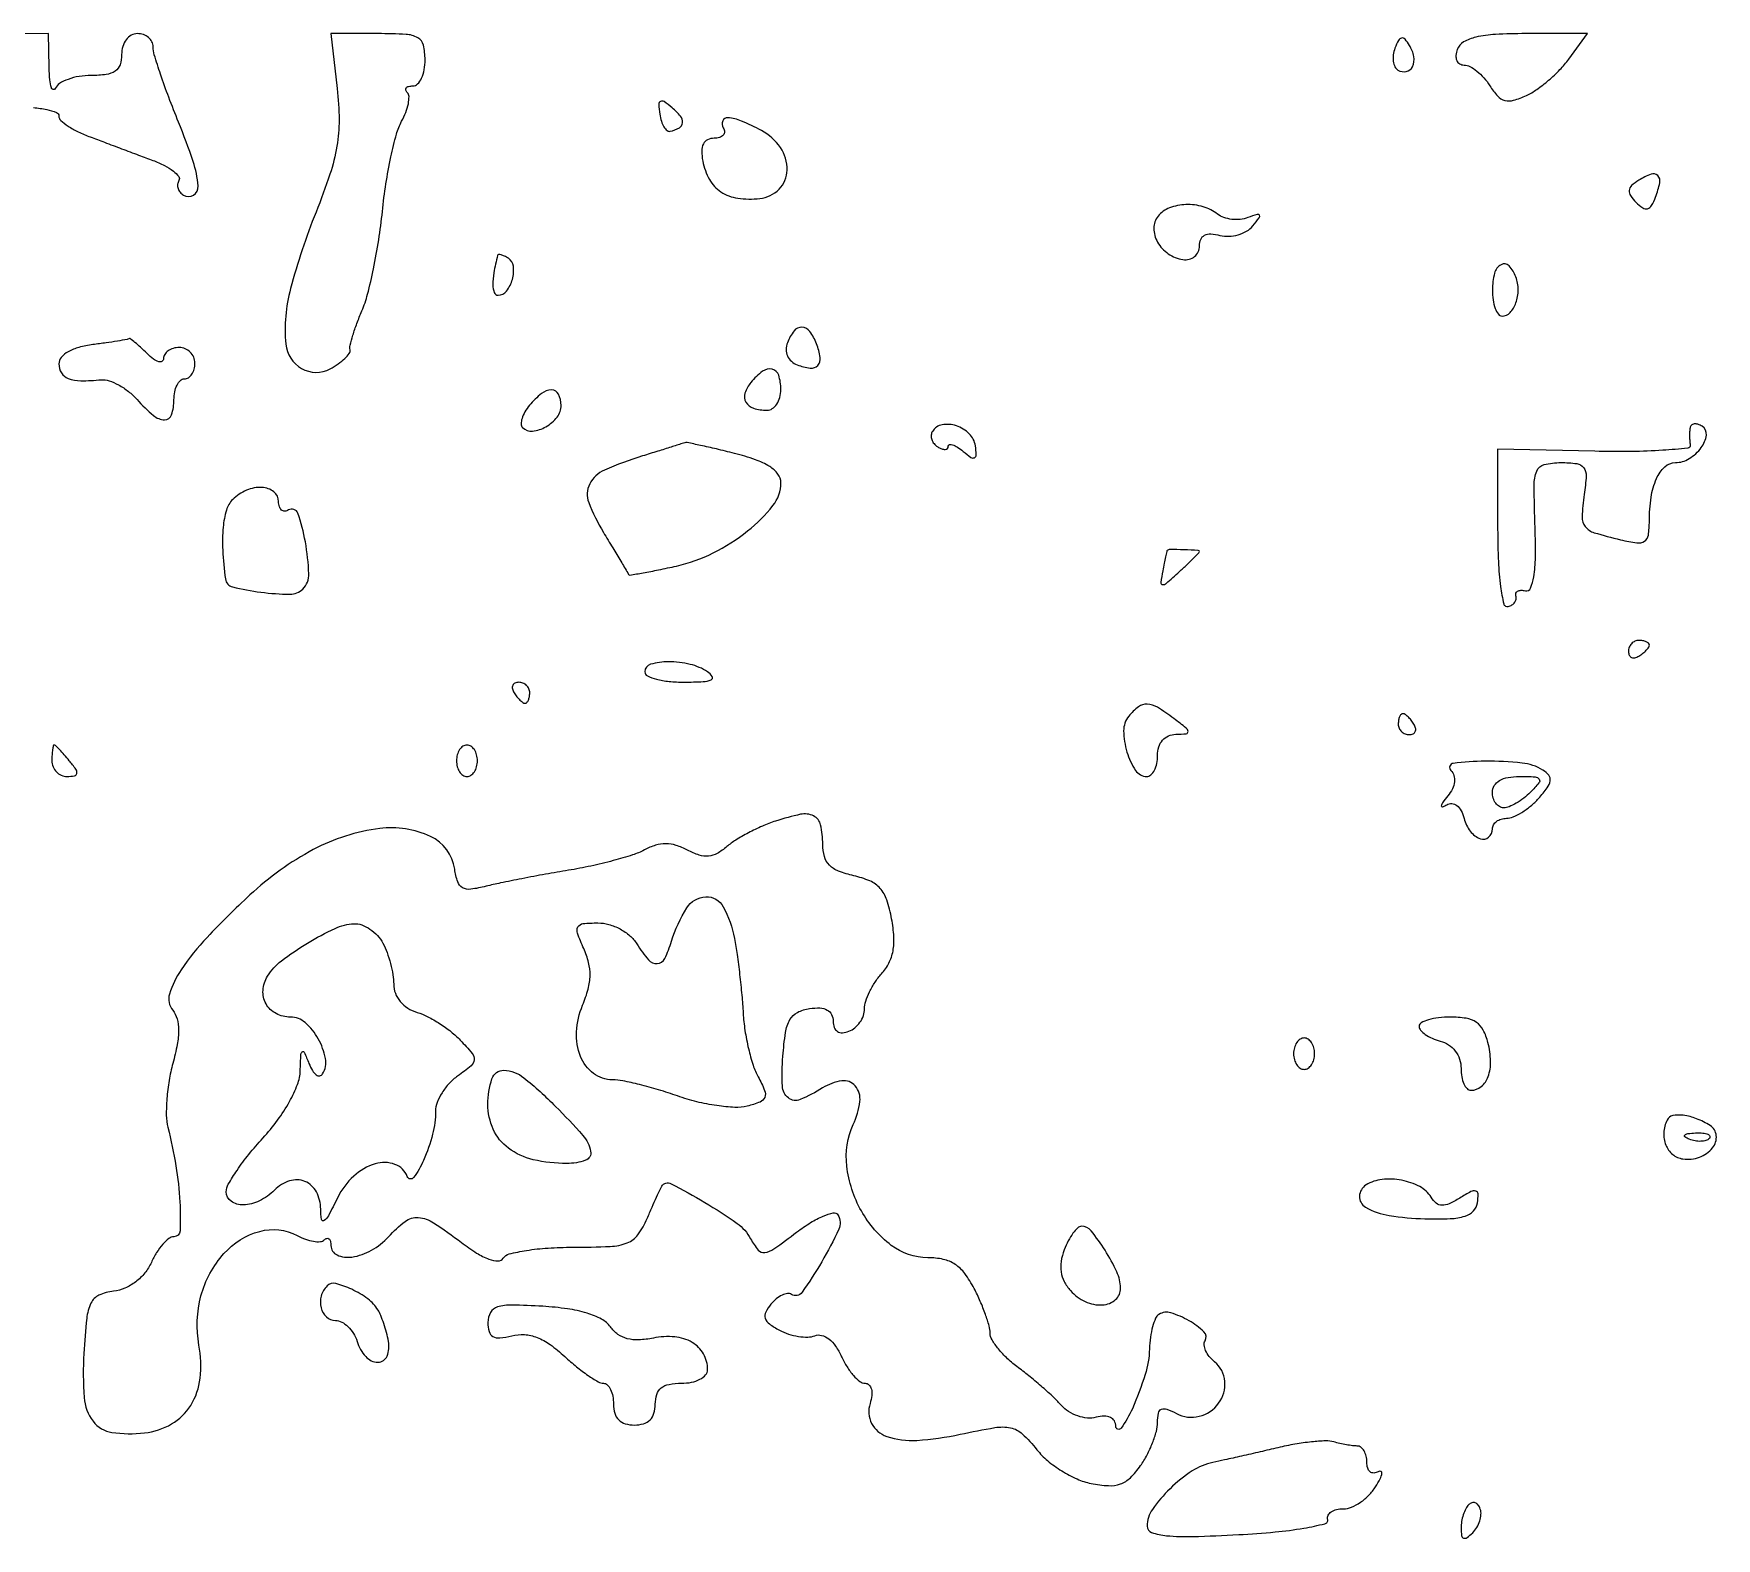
# Model space of a CAD drawing. Extents: x 0 to 5034, y 0 to 2560.
# Drawn here: x 2100.6 to 2261.4, y 2416.2 to 2560 of the extents above; entities that cross this region are included whole.
import ezdxf

# ---------------------------------------------------------------- set-up
doc = ezdxf.new("R2010")
doc.units = 0

msp = doc.modelspace()

# ---------------------------------------------------------------- linework, layer by layer
msp.add_lwpolyline([(2100.562136, 2552.936486, -0.033747), (2101.838822, 2552.741888, -0.036985), (2102.7654, 2552.462695, -0.310486), (2103, 2552.12132, 0.213378), (2103.182947, 2551.712146, 0.035488), (2103.88125, 2551.171365, 0.033555), (2104.851037, 2550.61492, 0.024039), (2106, 2550.12132, 0.000012), (2107.364814, 2549.611226, 0.000007), (2108.996267, 2549.001546, 0.000007), (2110.626513, 2548.39237, 0.000012), (2111.987291, 2547.883944, -0.028005), (2113.09612, 2547.39734, -0.04786), (2113.949131, 2546.856369, -0.066189), (2114.45294, 2546.344827, -0.309109), (2114.470979, 2545.953042, 0.115495), (2114.351649, 2545.597252, 0.100445), (2114.393553, 2545.205593, 0.093373), (2114.591013, 2544.838063, 0.084703), (2114.91459, 2544.552786, 0.289666), (2115.867286, 2544.562622, 0.272717), (2116.305368, 2545.437818, 0.064569), (2115.83658, 2547.782262, 0.015126), (2114.435743, 2551.543047, -0.006698), (2113.506136, 2553.915691, -0.008671), (2112.72068, 2556.117332, -0.006821), (2112.122751, 2557.97308, -0.073722), (2112.004631, 2558.75, 0.119102), (2111.887554, 2559.226779, 0.100257), (2111.560735, 2559.632812, 0.091867), (2111.073254, 2559.905492, 0.081879), (2110.5, 2560, 0.130775), (2109.924246, 2559.846791, 0.10214), (2109.4375, 2559.416667, 0.08892), (2109.111864, 2558.769411, 0.072314), (2109, 2558, -0.080211), (2108.84343, 2557.030286, -0.163834), (2108.385417, 2556.421429, -0.118292), (2107.530791, 2556.094286, -0.032535), (2106.083333, 2556, 0.039935), (2104.930008, 2555.907737, 0.047701), (2103.875274, 2555.632812, 0.054536), (2103.060995, 2555.230111, 0.156004), (2102.662281, 2554.75, -0.367332), (2102.467986, 2554.648055, -0.273033), (2102.282867, 2554.821875, -0.050023), (2102.142435, 2555.577168, -0.014897), (2102.078947, 2556.75), (2102, 2560), (2094.75, 2559.990926, 0.008973)], format="xyb")
for points in [[(2129.593767, 2554.75, -0.026904), (2129.779444, 2551.764359, -0.044446), (2129.576367, 2549.247677, -0.038271), (2128.901411, 2546.557876, -0.014827), (2127.576, 2542.949429, 0.030286), (2125.141462, 2535.630111, 0.087821), (2124.68821, 2530.333122, 0.24605), (2126.195295, 2527.993966, 0.257295), (2128.926125, 2527.960463, 0.028447), (2129.701594, 2528.434069, 0.039504), (2130.33223, 2528.948352, 0.044614), (2130.753702, 2529.430316, 0.212296), (2130.828566, 2529.779857, -0.113063), (2130.836364, 2530.218402, -0.013187), (2131.098953, 2531.169708, -0.015289), (2131.480903, 2532.298521, -0.011946), (2131.961818, 2533.5, 0.038319), (2132.501815, 2535.086721, 0.012095), (2133.066347, 2537.528125, 0.012), (2133.566472, 2540.291405, 0.013041), (2133.917753, 2543, -0.013045), (2134.260655, 2545.643844, -0.01386), (2134.735549, 2548.212939, -0.013557), (2135.26426, 2550.39597, -0.06007), (2135.759269, 2551.618517, 0.033281), (2136.161006, 2552.475903, 0.044564), (2136.40034, 2553.300218, 0.051887), (2136.461684, 2553.981319, 0.195313), (2136.29815, 2554.368517, -0.121201), (2136.153061, 2554.608287, -0.256938), (2136.194873, 2554.814502, -0.163966), (2136.42922, 2554.955843, -0.054473), (2136.833333, 2555, 0.201959), (2137.279166, 2555.187738, 0.084463), (2137.657292, 2555.734375, 0.064565), (2137.914255, 2556.543028, 0.044711), (2138, 2557.5, 0.058738), (2137.834135, 2558.907029, 0.210488), (2137.299126, 2559.61138, 0.114415), (2136.177427, 2559.932031, 0.01265), (2133.491264, 2560), (2128.982529, 2560)], [(2230.682837, 2558.615871, 0.058511), (2230.521214, 2557.981629, 0.067768), (2230.522896, 2557.358823, 0.078711), (2230.680128, 2556.841624, 0.142196), (2230.974576, 2556.515713, 0.191013), (2231.771326, 2556.37394, 0.23802), (2232.353794, 2556.834197, 0.152732), (2232.482104, 2557.803525, 0.095806), (2232.07318, 2558.881592, 0.03936), (2231.644526, 2559.466726, 0.268353), (2231.319611, 2559.580022, 0.227867), (2231.0198, 2559.35823, 0.029854)], [(2236.638374, 2558.5, 0.072307), (2236.508206, 2557.923445, 0.122602), (2236.589659, 2557.438181, 0.154165), (2236.8673, 2557.119195, 0.138033), (2237.290838, 2557, -0.122617), (2237.849403, 2556.86093, -0.047235), (2238.521448, 2556.418286, -0.043141), (2239.191644, 2555.77738, -0.040837), (2239.755627, 2555.019695, 0.044949), (2240.496224, 2554.041606, 0.143996), (2241.187559, 2553.620739, 0.136307), (2242.020631, 2553.629174, 0.038625), (2243.246174, 2554.08807, 0.04502), (2244.239004, 2554.663767, 0.023597), (2245.365715, 2555.54299, 0.023273), (2246.444135, 2556.560539, 0.032899), (2247.296685, 2557.568375), (2249.09337, 2560), (2243.153674, 2560, 0.013135), (2240.288047, 2559.924707, 0.043464), (2238.420403, 2559.662638, 0.072953), (2237.242535, 2559.203166, 0.17341)], [(2160.425622, 2552.305807, 0.03958), (2160.581016, 2551.626388, 0.061372), (2160.829593, 2551.079414, 0.083825), (2161.12673, 2550.738163, 0.231308), (2161.428663, 2550.666667, 0.070797), (2162.299195, 2550.997787, 0.252118), (2162.611354, 2551.482629, 0.196363), (2162.410124, 2552.111476, 0.045175), (2161.604459, 2552.913307, 0.020399), (2160.832133, 2553.50279, 0.278638), (2160.493884, 2553.525707, 0.296217), (2160.330625, 2553.2399, 0.022192)], [(2166.5, 2551, -0.13214), (2166.613705, 2550.620099, -0.190174), (2166.495392, 2550.29375, -0.143653), (2166.14566, 2550.073616, -0.069218), (2165.616435, 2550, 0.114835), (2164.992743, 2549.854843, 0.164446), (2164.593659, 2549.457421, 0.117984), (2164.438353, 2548.783901, 0.045531), (2164.533992, 2547.823495, 0.079069), (2165.173868, 2546.059948, 0.121487), (2166.272898, 2544.874676, 0.111727), (2167.871084, 2544.275278, 0.060099), (2169.986116, 2544.24095, 0.175457), (2171.825766, 2545.132331, 0.189532), (2172.594775, 2546.963467, 0.156161), (2171.959515, 2549.117051, 0.122557), (2170.135693, 2550.75, 0.022939), (2168.237061, 2551.644931, 0.081667), (2166.932973, 2551.952515, 0.322814), (2166.44682, 2551.650523, 0.240484)], [(2253.979399, 2545.987268, 0.04649), (2253.305108, 2545.478396, 0.179862), (2253.069211, 2545.020232, 0.181023), (2253.190601, 2544.521181, 0.04719), (2253.725577, 2543.874423, 0.04679), (2254.362343, 2543.346856, 0.218645), (2254.820167, 2543.269276, 0.199297), (2255.20571, 2543.566094, 0.038733), (2255.590756, 2544.375911, 0.039769), (2255.997479, 2545.75439, 0.253429), (2255.796703, 2546.429689, 0.294228), (2255.160785, 2546.567287, 0.048629)], [(2208.041326, 2542.549795, 0.178112), (2207.634518, 2541.400485, 0.127962), (2207.996938, 2540.074843, 0.111664), (2209.023992, 2538.958618, 0.115217), (2210.420032, 2538.408858, 0.09683), (2211.022855, 2538.43741, 0.112139), (2211.535884, 2538.693979, 0.115226), (2211.878177, 2539.140266, 0.106611), (2212, 2539.705115, -0.100158), (2212.128177, 2540.338569, -0.175375), (2212.487188, 2540.726641, -0.134047), (2213.094342, 2540.856402, -0.049998), (2213.963232, 2540.719866, 0.07424), (2214.801717, 2540.62932, 0.060128), (2215.695865, 2540.774304, 0.06151), (2216.508171, 2541.121315, 0.088097), (2217.104676, 2541.626127, 0.011487), (2217.712457, 2542.393672, 0.307119), (2217.725047, 2542.641165, 0.348104), (2217.507192, 2542.7221, 0.013037), (2216.628709, 2542.411017, -0.067776), (2215.904191, 2542.240564, -0.05331), (2215.096998, 2542.249285, -0.054576), (2214.332754, 2542.425303, -0.083259), (2213.737265, 2542.751817, 0.097719), (2212.361267, 2543.455738, 0.078534), (2210.707697, 2543.657296, 0.082342), (2209.147711, 2543.341451, 0.12921)], [(2144.923489, 2538.809017, 0.016663), (2144.569889, 2537.145076, 0.047861), (2144.475124, 2535.969263, 0.088289), (2144.614012, 2535.252307, 0.310247), (2144.981495, 2535, 0.233759), (2145.784685, 2535.39721, 0.095942), (2146.340063, 2536.515478, 0.095519), (2146.439157, 2537.764074, 0.230444), (2145.956326, 2538.526992, 0.025609), (2145.584083, 2538.731495, 0.046182), (2145.258446, 2538.853642, 0.066853), (2145.021062, 2538.885414, 0.344656)], [(2240, 2535.5, 0.034869), (2240.066859, 2534.542463, 0.053056), (2240.269271, 2533.734375, 0.069203), (2240.56511, 2533.179239, 0.240212), (2240.916667, 2533, 0.209296), (2241.681601, 2533.334864, 0.101579), (2242.244098, 2534.266768, 0.084394), (2242.462174, 2535.520578, 0.089289), (2242.245704, 2536.75, 0.104278), (2241.586255, 2537.801368, 0.339929), (2240.824358, 2537.914523, 0.207133), (2240.197387, 2537.097267, 0.061555)], [(2172.623848, 2530.462146, 0.092161), (2172.504122, 2529.813795, 0.103874), (2172.634902, 2529.194765, 0.104304), (2173.002965, 2528.682533, 0.093639), (2173.559987, 2528.338607, 0.061221), (2174.806681, 2528.028074, 0.241786), (2175.525917, 2528.292769, 0.226486), (2175.759264, 2529.051863, 0.054851), (2175.41655, 2530.356872, 0.067891), (2174.769815, 2531.535158, 0.227708), (2174.01173, 2531.935101, 0.240909), (2173.258842, 2531.585124, 0.074248)], [(2106.25, 2530.276604, 0.035151), (2104.916995, 2530.015066, 0.062867), (2103.88574, 2529.591667, 0.086562), (2103.227865, 2529.051079, 0.179455), (2103, 2528.436642, 0.138526), (2103.244513, 2527.571021, 0.167147), (2103.893271, 2527.036704, 0.090201), (2105.088206, 2526.821952, 0.022857), (2107.066292, 2526.916581, -0.106259), (2107.797375, 2526.829752, -0.043936), (2108.712602, 2526.4235, -0.040878), (2109.651968, 2525.798239, -0.041585), (2110.47128, 2525.031736, 0.030658), (2112.042069, 2523.496549, 0.177749), (2113.108813, 2523.094029, 0.327481), (2113.774184, 2523.573026, 0.078635), (2114, 2525, -0.048028), (2114.073693, 2525.765418, -0.068025), (2114.29375, 2526.4125, -0.088204), (2114.618118, 2526.848523, -0.191087), (2115, 2527, 0.148195), (2115.381354, 2527.115568, 0.098894), (2115.70625, 2527.440625, 0.082425), (2115.925306, 2527.926543, 0.064853), (2116, 2528.5, 0.099038), (2115.885486, 2529.072457, 0.097945), (2115.559375, 2529.559375, 0.097945), (2115.072457, 2529.885486, 0.099038), (2114.5, 2530, 0.069717), (2113.926711, 2529.919674, 0.085667), (2113.440625, 2529.685268, 0.100075), (2113.115627, 2529.337148, 0.138775), (2113, 2528.928571, -0.262054), (2112.855217, 2528.671296, -0.216722), (2112.538393, 2528.633482, -0.08714), (2112.033083, 2528.897769, -0.032428), (2111.428571, 2529.428571, 0.010106), (2110.813245, 2530.019514, 0.016571), (2110.266295, 2530.491382, 0.0105), (2109.80718, 2530.846013, 0.355824), (2109.678571, 2530.839963, -0.140453), (2109.524902, 2530.765422, -0.002425), (2108.597768, 2530.608461, -0.005947), (2107.508471, 2530.442757, -0.0039)], [(2169.131121, 2526.657991, 0.09526), (2168.570404, 2525.638349, 0.21228), (2168.661728, 2524.776087, 0.188284), (2169.388314, 2524.194845, 0.075772), (2170.666667, 2524, 0.148195), (2171.175139, 2524.154091, 0.098894), (2171.608333, 2524.5875, 0.082425), (2171.900407, 2525.235391, 0.064853), (2172, 2526, 0.076667), (2171.792406, 2527.345908, 0.265826), (2171.168827, 2527.92114, 0.221332), (2170.249364, 2527.724985, 0.058126)], [(2147.979944, 2524.475834, 0.040496), (2147.539721, 2523.848348, 0.056836), (2147.262642, 2523.223326, 0.071749), (2147.176763, 2522.692776, 0.203393), (2147.314371, 2522.352295, 0.225089), (2148.266698, 2522.012634, 0.105651), (2149.541207, 2522.421904, 0.097194), (2150.617943, 2523.356827, 0.167027), (2151, 2524.468615, 0.11527), (2150.751308, 2525.533014, 0.284674), (2150.098331, 2525.939734, 0.170976), (2149.123043, 2525.598808, 0.050821)], [(2186.487659, 2521.980032, 0.11997), (2186.367385, 2521.61064, 0.100694), (2186.418751, 2521.200977, 0.091961), (2186.634841, 2520.813618, 0.08142), (2186.983688, 2520.510081, 0.047815), (2187.373526, 2520.317898, 0.1041), (2187.701458, 2520.266654, 0.181382), (2187.913567, 2520.359172, 0.202874), (2188, 2520.563428, -0.353955), (2188.124404, 2520.717145, -0.137514), (2188.417039, 2520.698598, -0.062113), (2188.874209, 2520.471711, -0.027003), (2189.419707, 2520.066637, 0.020745), (2190.169066, 2519.495504, 0.26771), (2190.506256, 2519.466229, 0.30414), (2190.670821, 2519.738446, 0.024748), (2190.586578, 2520.611064, 0.163003), (2190.00755, 2521.754093, 0.114599), (2188.769116, 2522.514298, 0.126144), (2187.413431, 2522.611221, 0.212524)], [(2258.881579, 2522.309017, 0.024745), (2258.846144, 2521.940517, 0.014717), (2258.838667, 2521.499525, 0.014712), (2258.857161, 2521.058397, 0.024519), (2258.90179, 2520.689368, -0.435373), (2258.659519, 2520.37191, -0.007714), (2256.276574, 2520.175463, -0.013913), (2253.315268, 2520.059911, -0.008174), (2249.770211, 2520.078241), (2240.5, 2520.277746), (2240.5, 2512.632616, 0.010469), (2240.565174, 2509.520188, 0.023166), (2240.774321, 2507.155, 0.023794), (2241.07928, 2505.498877, 0.420431), (2241.5, 2505.243742, 0.075644), (2241.863242, 2505.398116, 0.094638), (2242.132812, 2505.645037, 0.108978), (2242.267667, 2505.944268, 0.132788), (2242.25, 2506.25, -0.162446), (2242.250086, 2506.513547, -0.186836), (2242.409722, 2506.70625, -0.123283), (2242.724297, 2506.791362, -0.058545), (2243.144797, 2506.75, 0.357944), (2243.644445, 2507.005355, 0.06439), (2243.957741, 2508.085678, 0.036049), (2244.109151, 2509.937321, 0.010999), (2244.074062, 2512.75, -0.006134), (2243.983488, 2516.828378, -0.096831), (2244.235281, 2518.187971, -0.243673), (2244.948122, 2518.808887, -0.05971), (2246.542764, 2519, -0.033189), (2248.061022, 2518.899109, -0.203812), (2248.721045, 2518.508101, -0.173622), (2248.956652, 2517.718674, -0.022991), (2248.78023, 2515.955972, 0.022429), (2248.562279, 2513.802772, 0.184765), (2248.856865, 2512.881168, 0.152549), (2249.720106, 2512.29912, 0.013965), (2252.25, 2511.619206, 0.024063), (2253.811868, 2511.324487, 0.180119), (2254.535344, 2511.484773, 0.216377), (2254.903329, 2512.058668, 0.036011), (2255, 2513.399161, -0.036122), (2255.165909, 2515.692689, -0.068381), (2255.678797, 2517.469806, -0.099004), (2256.475393, 2518.597783, -0.191943), (2257.484544, 2519, 0.139086), (2258.806065, 2519.374863, 0.095698), (2259.958781, 2520.435061, 0.126434), (2260.444267, 2521.63371, 0.295834), (2260.048558, 2522.469989, 0.06131), (2259.638473, 2522.658613, 0.111892), (2259.273228, 2522.690022, 0.158884), (2259.012087, 2522.563165, 0.166029)], [(2158.791555, 2519.636702, 0.027063), (2155.142075, 2518.280933, 0.173656), (2153.728035, 2516.953834, 0.213905), (2153.637152, 2515.199637, 0.043021), (2155.046857, 2512.3232, -0.000236), (2155.936061, 2510.843825, -0.000366), (2156.701945, 2509.566142, -0.000104), (2157.367727, 2508.453083, -0.012116), (2157.450771, 2508.306218, 0.322234), (2157.573608, 2508.245825, 0.002068), (2158.837749, 2508.463663, 0.007067), (2160.304777, 2508.744151, 0.004326), (2162.027115, 2509.114318, 0.060875), (2165.525679, 2510.359584, 0.052474), (2168.816054, 2512.461216, 0.056527), (2171.238877, 2514.887878, 0.169515), (2172, 2517.068376, 0.163435), (2171.722635, 2517.894258, 0.08983), (2170.929324, 2518.623885, 0.057541), (2169.571656, 2519.278832, 0.021964), (2167.55718, 2519.881285, 0.0036), (2165.832248, 2520.302444, 0.005496), (2164.329204, 2520.640577, 0.002175), (2163.039636, 2520.909968, 0.133416), (2162.80718, 2520.895147, -0.006172), (2162.581622, 2520.82125, -0.00014), (2161.500878, 2520.482226, -0.000315), (2160.234853, 2520.086345, -0.000213)], [(2119.615636, 2515.472779, 0.126039), (2119.01141, 2514.452422, 0.048143), (2118.701009, 2512.817976, 0.036895), (2118.66234, 2510.634512, 0.018305), (2118.918758, 2507.875, 0.310713), (2119.601639, 2507.114652, 0.026783), (2122.3072, 2506.61405, 0.028781), (2125.08418, 2506.41416, 0.202634), (2126.312804, 2506.912804, 0.20867), (2126.887299, 2508.37675, 0.035274), (2126.555895, 2511.433621, 0.039745), (2125.838012, 2514.154557, 0.479042), (2124.949474, 2514.468773, -0.127889), (2124.588614, 2514.357471, -0.189302), (2124.278908, 2514.463343, -0.146695), (2124.070121, 2514.784878, -0.071271), (2124, 2515.274316, 0.230344), (2123.546415, 2516.206658, 0.156248), (2122.419541, 2516.624685, 0.11157), (2120.932147, 2516.358653, 0.096849)], [(2208.923489, 2510.583333, 0.130461), (2208.885122, 2510.510226, 0.00159), (2208.767321, 2509.985041, 0.004607), (2208.638083, 2509.373478, 0.002982), (2208.499294, 2508.663615, 0.013514), (2208.316474, 2507.531399, 0.435721), (2208.475838, 2507.337824, 0.196426), (2208.82028, 2507.454927, 0.004983), (2210.075805, 2508.568603, 0.004762), (2210.813321, 2509.248934, 0.007405), (2211.434768, 2509.850836, 0.002905), (2211.953522, 2510.374433, 0.196196), (2212, 2510.488321, 0.400826), (2211.882633, 2510.611205, 0.003762), (2210.519567, 2510.66357, 0.004798), (2209.175168, 2510.692179, 0.213072)], [(2253, 2500.940983, 0.108972), (2253.078288, 2500.586039, 0.182303), (2253.29375, 2500.3746, 0.161196), (2253.6179, 2500.343488, 0.082592), (2254, 2500.5, 0.029505), (2254.382774, 2500.768994, 0.035638), (2254.70625, 2501.066025, 0.038439), (2254.934461, 2501.34829, 0.151918), (2255, 2501.559017, 0.210953), (2254.92554, 2501.727648, 0.081139), (2254.70625, 2501.870461, 0.061769), (2254.382849, 2501.967655, 0.042167), (2254, 2502, 0.105053), (2253.618444, 2501.918938, 0.099167), (2253.29375, 2501.688914, 0.09642), (2253.076123, 2501.345238, 0.093332)], [(2159, 2499, 0.288131), (2159.242199, 2498.614598, 0.048007), (2160.101562, 2498.298248, 0.040047), (2161.312957, 2498.081895, 0.025197), (2162.75, 2498.015313, 0.010406), (2164.562969, 2498.060454, 0.091963), (2165.339425, 2498.241532, 0.457382), (2165.436834, 2498.556075, 0.110301), (2165, 2499, 0.08555), (2163.32449, 2499.714427, 0.058157), (2161.260917, 2499.955264, 0.067601), (2159.549998, 2499.722883, 0.337172)], [(2146.5, 2497, 0.029505), (2146.768994, 2496.617226, 0.035638), (2147.066025, 2496.29375, 0.038439), (2147.34829, 2496.065539, 0.151918), (2147.559017, 2496, 0.210953), (2147.727648, 2496.07446, 0.081139), (2147.870461, 2496.29375, 0.061769), (2147.967655, 2496.617151, 0.042167), (2148, 2497, 0.105053), (2147.918938, 2497.381556, 0.099167), (2147.688914, 2497.70625, 0.09642), (2147.345238, 2497.923877, 0.093332), (2146.940983, 2498, 0.108972), (2146.586039, 2497.921712, 0.182303), (2146.3746, 2497.70625, 0.161196), (2146.343488, 2497.3821, 0.082592)], [(2205.23761, 2494.75, 0.174759), (2204.757376, 2493.35822, 0.069742), (2205.069452, 2491.334756, 0.073262), (2205.89387, 2489.576946, 0.251614), (2206.967776, 2489, 0.18614), (2207.36186, 2489.151975, 0.089792), (2207.696784, 2489.5875, 0.069629), (2207.923833, 2490.23466, 0.049638), (2208, 2491, -0.072728), (2208.120627, 2491.824909, -0.105544), (2208.472725, 2492.468333, -0.114369), (2209.031996, 2492.877846, -0.096828), (2209.75, 2493.031803, 0.019471), (2210.742426, 2493.088541, 0.423232), (2210.90688, 2493.294418, 0.194392), (2210.720677, 2493.626734, 0.007128), (2209.55887, 2494.531803, 0.023879), (2207.985495, 2495.607771, 0.126064), (2206.995418, 2495.915401, 0.178365), (2206.164412, 2495.656002, 0.059302)], [(2231, 2494, 0.105053), (2231.081062, 2493.618444, 0.099167), (2231.311086, 2493.29375, 0.09642), (2231.654762, 2493.076123, 0.093332), (2232.059017, 2493, 0.108972), (2232.413961, 2493.078288, 0.182303), (2232.6254, 2493.29375, 0.161196), (2232.656512, 2493.6179, 0.082592), (2232.5, 2494, 0.029505), (2232.231006, 2494.382774, 0.035638), (2231.933975, 2494.70625, 0.038439), (2231.65171, 2494.934461, 0.151918), (2231.440983, 2495, 0.210953), (2231.272352, 2494.92554, 0.081139), (2231.129539, 2494.70625, 0.061769), (2231.032345, 2494.382849, 0.042167)], [(2102.333333, 2490.5, 0.096022), (2102.444307, 2489.927474, 0.097185), (2102.760968, 2489.440625, 0.098622), (2103.233594, 2489.114675, 0.102138), (2103.789111, 2489, 0.044573), (2104.493752, 2489.062941, 0.3239), (2104.715901, 2489.29381, 0.191555), (2104.618125, 2489.695361, 0.01884), (2104, 2490.5, 0.00777), (2103.50767, 2491.074808, 0.01166), (2103.058848, 2491.559375, 0.006673), (2102.671203, 2491.948273, 0.195865), (2102.544222, 2492, 0.35419), (2102.461059, 2491.932638, 0.017379), (2102.395282, 2491.559375, 0.021718), (2102.348524, 2491.075071, 0.013205)], [(2141, 2490.5, 0.064853), (2141.074694, 2489.926543, 0.082425), (2141.29375, 2489.440625, 0.098894), (2141.618646, 2489.115568, 0.148195), (2142, 2489, 0.148195), (2142.381354, 2489.115568, 0.098894), (2142.70625, 2489.440625, 0.082425), (2142.925306, 2489.926543, 0.064853), (2143, 2490.5, 0.064853), (2142.925306, 2491.073457, 0.082425), (2142.70625, 2491.559375, 0.098894), (2142.381354, 2491.884432, 0.148195), (2142, 2492, 0.148195), (2141.618646, 2491.884432, 0.098894), (2141.29375, 2491.559375, 0.082425), (2141.074694, 2491.073457, 0.064853)], [(2236.026788, 2489.573794, -0.122888), (2236.31925, 2489.086484, -0.104998), (2236.371269, 2488.488369, -0.085681), (2236.169168, 2487.819468, -0.054009), (2235.726206, 2487.131835, 0.012135), (2235.232284, 2486.490037, 0.131859), (2235.115425, 2486.188252, 0.557119), (2235.227815, 2486.100763, 0.046181), (2235.63631, 2486.296794, -0.157634), (2236.122145, 2486.409028, -0.14673), (2236.597898, 2486.220634, -0.105321), (2237.006708, 2485.727823, -0.056774), (2237.29269, 2484.988753, 0.097874), (2237.887907, 2483.759402, 0.144646), (2238.844548, 2483.050904, 0.272961), (2239.634037, 2483.19683, 0.217088), (2240, 2484, -0.133491), (2240.103659, 2484.381344, -0.100499), (2240.395097, 2484.70625, -0.087472), (2240.831048, 2484.924865, -0.072708), (2241.345012, 2485, 0.101955), (2241.980929, 2485.131032, 0.037182), (2242.800216, 2485.558337, 0.034984), (2243.652659, 2486.17338, 0.035084), (2244.410155, 2486.900723, 0.024076), (2245.241492, 2487.913303, 0.122528), (2245.520234, 2488.581069, 0.207074), (2245.381229, 2489.11046, 0.088244), (2244.823873, 2489.608853, 0.113584), (2242.840158, 2490.282513, 0.026297), (2239.295485, 2490.454906, 0.031283), (2236.257993, 2490.252519, 0.622363)], [(2243.642857, 2487.5, -0.032161), (2242.989814, 2486.925966, -0.032192), (2242.26875, 2486.440625, -0.03396), (2241.586132, 2486.10227, -0.098387), (2241.071429, 2486, -0.138775), (2240.662852, 2486.115627, -0.100075), (2240.314732, 2486.440625, -0.085667), (2240.080326, 2486.926711, -0.069717), (2240, 2487.5, -0.142149), (2240.181303, 2488.124838, -0.12005), (2240.678571, 2488.604167, -0.087552), (2241.48849, 2488.902949, -0.044719), (2242.571429, 2489, -0.011727), (2244.069808, 2488.964852, -0.229834), (2244.464286, 2488.75, -0.34307), (2244.449073, 2488.376683, -0.020927)], [(2171.5, 2484.734567, 0.02287), (2170.229285, 2484.247332, 0.017671), (2168.891624, 2483.605758, 0.01799), (2167.683204, 2482.916222, 0.040316), (2166.833187, 2482.289808, -0.050054), (2165.909222, 2481.636222, -0.107085), (2165.079205, 2481.377397, -0.102339), (2164.191798, 2481.479946, -0.043121), (2163.083187, 2481.95548, 0.04642), (2161.996264, 2482.413259, 0.075409), (2161.008387, 2482.567937, 0.076092), (2160.025396, 2482.422276, 0.048136), (2158.953703, 2481.975223, -0.044915), (2157.827956, 2481.497105, -0.012354), (2155.979918, 2480.95136, -0.01238), (2153.846018, 2480.434393, -0.012637), (2151.703703, 2480.027594, 0.003887), (2149.51571, 2479.651665, 0.003448), (2147.244596, 2479.227067, 0.003462), (2145.20552, 2478.816605, 0.010592), (2143.83109, 2478.499499, -0.029311), (2142.36927, 2478.21938, -0.158903), (2141.585876, 2478.365536, -0.189652), (2141.116809, 2478.926599, -0.044855), (2140.83109, 2480.136912, 0.253776), (2138.501504, 2483.270793, 0.140907), (2133.664682, 2484.02424, 0.091372), (2127.317008, 2482.00714, 0.065597), (2121.25052, 2477.667757, 0.014569), (2117.164149, 2473.616642, 0.042745), (2114.689131, 2470.525505, 0.070825), (2113.572874, 2468.204647, 0.25524), (2113.876891, 2466.648338, -0.107336), (2114.296453, 2465.840209, -0.065659), (2114.44043, 2464.771301, -0.047478), (2114.311849, 2463.379516, -0.020601), (2113.890913, 2461.56709, 0.02588), (2113.531756, 2459.943094, 0.022238), (2113.3198, 2458.206261, 0.022839), (2113.269843, 2456.610446, 0.057947), (2113.420118, 2455.462253, -0.020882), (2114.185686, 2451.764405, -0.026992), (2114.560656, 2448.319394, -0.02338), (2114.581824, 2445.568841, -0.40282), (2113.99032, 2445, 0.168662), (2113.517336, 2444.83578, 0.045523), (2112.933151, 2444.281275, 0.040718), (2112.345008, 2443.489824, 0.032553), (2111.84232, 2442.553276, -0.063333), (2111.216277, 2441.541331, -0.05997), (2110.346529, 2440.697153, -0.061148), (2109.319239, 2440.097259, -0.071511), (2108.230005, 2439.803276, 0.076495), (2106.836007, 2439.41217, 0.176771), (2106.071051, 2438.661233, 0.086155), (2105.663618, 2437.205124, 0.010234), (2105.393034, 2433.850213, 0.032243), (2105.411798, 2429.63532, 0.146495), (2106.266723, 2427.362878, 0.195825), (2108.062909, 2426.302522, 0.06507), (2111.179145, 2426.250876, 0.103055), (2113.76709, 2427.104965, 0.123474), (2115.604381, 2428.886032, 0.111496), (2116.502104, 2431.480194, 0.073165), (2116.391055, 2434.652778, -0.111375), (2116.582528, 2439.345768, -0.117607), (2118.778872, 2443.397364, -0.143243), (2122.194551, 2445.516778, -0.19289), (2125.775376, 2445.120215, 0.036041), (2126.572684, 2444.764784, 0.046869), (2127.346295, 2444.564258, 0.054797), (2127.989857, 2444.531749, 0.183619), (2128.368517, 2444.70185, -0.121201), (2128.608287, 2444.846939, -0.256938), (2128.814502, 2444.805127, -0.163966), (2128.955843, 2444.57078, -0.054473), (2129, 2444.166667, 0.295209), (2129.587216, 2443.258766, 0.144224), (2131.011751, 2443.063678, 0.091034), (2132.885855, 2443.709667, 0.080605), (2134.5, 2445, -0.04573), (2136.100569, 2446.472763, -0.184843), (2137.35043, 2446.841495, -0.126655), (2138.814484, 2446.338959, -0.017248), (2141.476759, 2444.449929, 0.02198), (2142.923063, 2443.44413, 0.051117), (2144.103899, 2442.856804, 0.081756), (2144.972984, 2442.684018, 0.268788), (2145.469054, 2442.949929, -0.196943), (2146.034706, 2443.360894, -0.020476), (2147.678858, 2443.691542, -0.022978), (2149.749291, 2443.923491, -0.016406), (2152.080456, 2444, 0.010428), (2155.684772, 2444.07518, 0.081623), (2157.321627, 2444.414826, 0.144386), (2158.337949, 2445.194309, 0.05608), (2159.22392, 2446.75, -0.002056), (2159.692089, 2447.827865, -0.002844), (2160.121571, 2448.790727, -0.001783), (2160.490083, 2449.596768, -0.0351), (2160.621269, 2449.835455, -0.38634), (2161.499917, 2450.069874, -0.014666), (2164.723056, 2448.284046, -0.020774), (2167.808672, 2446.276392, -0.115769), (2169.104669, 2444.804424, 0.049858), (2169.823134, 2443.733764, 0.261526), (2170.46035, 2443.487683, 0.119485), (2171.338757, 2443.839445, 0.008216), (2173.508607, 2445.438767, -0.024223), (2174.841127, 2446.356603, -0.040022), (2176.05589, 2446.980907, -0.049338), (2177.009925, 2447.271989, -0.313384), (2177.450085, 2447.080764, -0.252427), (2177.531059, 2445.711095, -0.023327), (2175.901463, 2442.597055, -0.022625), (2174.02418, 2439.693901, -0.395106), (2173.015409, 2439.490477, 0.17519), (2172.626502, 2439.572034, 0.075719), (2172.112322, 2439.41787, 0.061693), (2171.557712, 2439.065759, 0.047328), (2171.04874, 2438.558728, 0.058584), (2170.552844, 2437.794665, 0.196276), (2170.511302, 2437.210814, 0.15728), (2170.897311, 2436.679829, 0.034714), (2171.862991, 2436.073325, 0.044457), (2172.728254, 2435.704903, 0.039551), (2173.679511, 2435.477526, 0.041688), (2174.572481, 2435.412909, 0.089063), (2175.249438, 2435.542224, -0.158373), (2175.898032, 2435.576157, -0.101323), (2176.578693, 2435.235676, -0.075489), (2177.233789, 2434.538544, -0.044055), (2177.800442, 2433.538638, 0.033058), (2178.323264, 2432.566931, 0.041146), (2178.93719, 2431.745725, 0.046081), (2179.548531, 2431.171045, 0.167131), (2180.045949, 2431, -0.196964), (2180.42077, 2430.846388, -0.139254), (2180.647938, 2430.446083, -0.090187), (2180.685031, 2429.823964, -0.046783), (2180.51933, 2429.060903, 0.196605), (2180.673106, 2427.164876, 0.195651), (2182.111914, 2425.915139, 0.099805), (2184.997649, 2425.538402, 0.035547), (2189.133741, 2426.122102, -0.010711), (2192.450027, 2426.759342, -0.092049), (2193.952586, 2426.736561, -0.139895), (2195.070841, 2426.159028, -0.035751), (2196.465732, 2424.645437, 0.051107), (2197.487348, 2423.602896, 0.034146), (2198.843418, 2422.624213, 0.034337), (2200.304965, 2421.847955, 0.055605), (2201.644443, 2421.421111, 0.035336), (2203.308224, 2421.209085, 0.10072), (2204.45805, 2421.37658, 0.108798), (2205.399094, 2421.969402, 0.045251), (2206.373468, 2423.122813, 0.031976), (2206.996066, 2424.144976, 0.027101), (2207.522206, 2425.29534, 0.027992), (2207.886505, 2426.399056, 0.065804), (2208, 2427.25769, -0.045482), (2208.080143, 2428.136918, -0.242038), (2208.36564, 2428.50726, -0.202949), (2208.875394, 2428.526972, -0.032408), (2209.803882, 2428.104959, 0.186641), (2211.972558, 2427.838264, 0.17362), (2213.837201, 2429.088062, 0.18297), (2214.426449, 2431.180014, 0.20029), (2213.45157, 2433.040194, -0.049879), (2212.942926, 2433.55601, -0.063824), (2212.593819, 2434.123831, -0.077783), (2212.447675, 2434.654954, -0.168271), (2212.539019, 2435.063134, 0.355404), (2212.427929, 2435.916919, 0.059864), (2211.006239, 2436.972921, 0.055226), (2209.265804, 2437.727173, 0.216326), (2208.132527, 2437.581906, 0.153472), (2207.807941, 2437.206296, 0.034912), (2207.525335, 2436.403019, 0.032987), (2207.317205, 2435.389538, 0.026907), (2207.225601, 2434.285662, -0.069262), (2206.811817, 2431.835417, -0.025961), (2205.589906, 2428.564455, -0.057472), (2204.512146, 2426.700482, -0.720734), (2204.006161, 2426.866631, 0.127642), (2203.867147, 2427.392542, 0.157622), (2203.496615, 2427.734828, 0.117541), (2202.899625, 2427.855293, 0.055277), (2202.116088, 2427.740609, -0.087126), (2201.289994, 2427.672746, -0.059676), (2200.367852, 2427.870316, -0.058281), (2199.494141, 2428.288817, -0.072399), (2198.81014, 2428.873977, 0.023424), (2198.077805, 2429.636183, 0.009523), (2197.014449, 2430.60614, 0.009398), (2195.829703, 2431.607393, 0.011823), (2194.694052, 2432.487349, -0.029003), (2193.662902, 2433.344582, -0.03365), (2192.791378, 2434.276405, -0.035837), (2192.176755, 2435.150098, -0.136186), (2192, 2435.787009, 0.069053), (2191.903683, 2436.481102, 0.016986), (2191.551831, 2437.580491, 0.017067), (2191.058326, 2438.823852, 0.016321), (2190.47432, 2440.04966, 0.040029), (2189.585331, 2441.476275, 0.086644), (2188.652176, 2442.364368, 0.0939), (2187.524696, 2442.841792, 0.053376), (2186.0469, 2443, -0.164103), (2182.552517, 2444.178615, -0.102792), (2179.695163, 2447.467385, -0.098488), (2178.301402, 2451.757612, -0.137175), (2178.920958, 2455.725867, 0.07466), (2179.547819, 2457.918354, 0.209733), (2179.110315, 2459.417045, 0.261311), (2177.826314, 2459.903427, 0.102647), (2175.988609, 2459.224959, -0.039908), (2173.84338, 2458.112289, -0.274481), (2172.714052, 2458.268061, -0.218882), (2172.140996, 2459.404647, -0.02707), (2172.192502, 2462.25, -0.018998), (2172.444527, 2464.527327, -0.090757), (2172.865701, 2465.760043, -0.148332), (2173.583617, 2466.450681, -0.082798), (2174.75, 2466.819551, -0.046468), (2175.738147, 2466.867226, -0.113412), (2176.436242, 2466.673634, -0.154975), (2176.849421, 2466.244892, -0.115361), (2177, 2465.600936, 0.085247), (2177.102867, 2465.00197, 0.166542), (2177.400243, 2464.626784, 0.159286), (2177.87624, 2464.502905, 0.076422), (2178.5, 2464.638374, 0.08264), (2179.073417, 2464.97536, 0.065895), (2179.559375, 2465.504398, 0.066373), (2179.887892, 2466.137229, 0.086786), (2180, 2466.778248, -0.077998), (2180.114064, 2467.504991, -0.034619), (2180.475521, 2468.408459, -0.033195), (2180.999264, 2469.331423, -0.038282), (2181.618794, 2470.131266, 0.066042), (2182.32785, 2471.15957, 0.072528), (2182.716493, 2472.305502, 0.060924), (2182.7994, 2473.674739, 0.031066), (2182.58708, 2475.387517, 0.03407), (2182.118887, 2477.194255, 0.100112), (2181.482207, 2478.303073, 0.111233), (2180.50789, 2479.011154, 0.04771), (2178.968286, 2479.506966, -0.03809), (2177.516874, 2479.943798, -0.106516), (2176.633251, 2480.523631, -0.127879), (2176.15909, 2481.345151, -0.067374), (2176, 2482.520438, 0.053976), (2175.799737, 2484.37013, 0.22831), (2175.131024, 2485.223585, 0.16813), (2173.87972, 2485.379681, 0.027851)], [(2167.561415, 2473.524325, -0.011395), (2167.813242, 2471.989788, -0.005958), (2168.060368, 2470.068938, -0.005922), (2168.267104, 2468.091941, -0.009023), (2168.395218, 2466.370876, 0.02413), (2168.567777, 2464.725713, 0.019547), (2168.906204, 2462.983353, 0.019971), (2169.346239, 2461.398755, 0.047306), (2169.828632, 2460.274581, -0.025538), (2170.447876, 2458.988785, -0.192115), (2170.459898, 2458.326556, -0.212349), (2170.014657, 2457.876424, -0.031721), (2168.772028, 2457.479801, -0.073581), (2167.602747, 2457.364084, -0.024364), (2165.882039, 2457.531469, -0.023658), (2163.966289, 2457.905862, -0.024773), (2162.124273, 2458.45522, 0.011813), (2160.31413, 2459.046558, 0.012125), (2158.493684, 2459.546221, 0.01194), (2156.895983, 2459.903075, 0.049006), (2155.909457, 2460, -0.163814), (2154.093803, 2460.611263, -0.136064), (2152.852843, 2462.24082, -0.110143), (2152.47167, 2464.588279, -0.083762), (2153.056245, 2467.135787, 0.032211), (2153.582806, 2468.681652, 0.061191), (2153.768125, 2469.98099, 0.066495), (2153.627865, 2471.21306, 0.045376), (2153.161423, 2472.545059, -0.018911), (2152.560123, 2474.009094, -0.217105), (2152.606048, 2474.614742, -0.247441), (2153.085523, 2474.930527, -0.02432), (2154.512965, 2475, -0.069323), (2155.562385, 2474.853799, -0.05419), (2156.629653, 2474.421163, -0.05474), (2157.567263, 2473.775888, -0.075243), (2158.232073, 2473, 0.035014), (2159.348218, 2471.463526, 0.241445), (2160.181016, 2471.112673, 0.264868), (2160.896223, 2471.594593, 0.040658), (2161.555001, 2473.25, -0.064466), (2162.999427, 2476.431128, -0.247415), (2164.814112, 2477.496159, -0.288057), (2166.49265, 2476.545564, -0.077437)], [(2133.964816, 2473.065741, -0.035308), (2134.361439, 2472.179521, -0.023212), (2134.695915, 2471.112655, -0.023369), (2134.925634, 2470.03837, -0.041006), (2135, 2469.133129, 0.091854), (2135.159137, 2468.274185, 0.082741), (2135.617986, 2467.493726, 0.077479), (2136.336882, 2466.863776, 0.066785), (2137.25, 2466.443309, -0.044082), (2138.246336, 2466.038105, -0.024338), (2139.385859, 2465.381056, -0.024092), (2140.484577, 2464.596874, -0.035397), (2141.361435, 2463.798124, -0.016761), (2142.491477, 2462.529516, -0.194103), (2142.691083, 2461.907961, -0.205556), (2142.397345, 2461.341208, -0.019041), (2141.111435, 2460.365498, 0.053283), (2140.303676, 2459.660637, 0.046389), (2139.620234, 2458.769301, 0.048865), (2139.153096, 2457.835331, 0.091788), (2139, 2457.008396, -0.064009), (2138.71687, 2454.805821, -0.038006), (2137.853807, 2452.29971, -0.058447), (2136.906754, 2450.662389, -0.594311), (2136.29747, 2450.75, 0.220765), (2135.113332, 2451.923077, 0.160944), (2133.235066, 2451.973794, 0.113993), (2131.176094, 2450.797198, 0.091914), (2129.647673, 2448.75, -0.006522), (2128.759147, 2447.005339, -0.122778), (2128.35308, 2446.550148, -0.552813), (2128.101298, 2446.660168, -0.034566), (2128.02277, 2447.643011, 0.118707), (2127.607371, 2449.290912, 0.176346), (2126.517734, 2450.282764, 0.17677), (2125.047635, 2450.340756, 0.119286), (2123.600367, 2449.45751, -0.081906), (2122.174562, 2448.43541, -0.106721), (2120.621173, 2448.045596, -0.163847), (2119.472756, 2448.390273, -0.243236), (2119, 2449.304583, -0.132233), (2119.193992, 2450.025282, -0.01831), (2120.028125, 2451.348395, -0.019928), (2121.159794, 2452.87164, -0.015689), (2122.5, 2454.430275, 0.027404), (2123.901107, 2456.139108, 0.031541), (2125.036871, 2457.9153, 0.034508), (2125.809016, 2459.568873, 0.085482), (2126.070285, 2460.875692, -0.00466), (2126.125595, 2462.407317, -0.210493), (2126.263374, 2462.685167, -0.499923), (2126.453003, 2462.640437, -0.009683), (2126.897783, 2461.566376, 0.040018), (2127.227613, 2460.889185, 0.096905), (2127.595621, 2460.475007, 0.197826), (2127.934196, 2460.384743, 0.230013), (2128.210084, 2460.566376, 0.181975), (2128.473809, 2462.045921, 0.082887), (2127.791809, 2463.920013, 0.082991), (2126.539282, 2465.468865, 0.183308), (2125.139213, 2466, -0.120267), (2123.752795, 2466.338376, -0.146601), (2122.797613, 2467.264397, -0.14679), (2122.509777, 2468.562096, -0.120668), (2122.949064, 2469.917584, -0.091441), (2124.261881, 2471.367108, -0.026914), (2126.75017, 2473.06454, -0.026582), (2129.393096, 2474.479994, -0.099309), (2131.214816, 2474.926901, -0.099367), (2131.947425, 2474.812068, -0.060426), (2132.72999, 2474.410339, -0.057162), (2133.441297, 2473.79997, -0.064094)], [(2233, 2465.116631, 0.181596), (2233.141258, 2464.740524, 0.059916), (2233.5875, 2464.339118, 0.050447), (2234.234516, 2463.975456, 0.038887), (2235, 2463.710251, -0.0816), (2235.808498, 2463.350538, -0.08438), (2236.448726, 2462.754322, -0.083929), (2236.858479, 2461.977061, -0.079589), (2237, 2461.09362, 0.043005), (2237.069064, 2460.292121, 0.062703), (2237.276414, 2459.615001, 0.082279), (2237.581237, 2459.156361, 0.207926), (2237.940983, 2459, 0.176242), (2238.926336, 2459.358456, 0.132943), (2239.590358, 2460.311249, 0.093955), (2239.82245, 2461.777749, 0.053929), (2239.575091, 2463.556835, 0.057545), (2239.121081, 2464.75985, 0.125135), (2238.4712, 2465.493676, 0.110507), (2237.491831, 2465.881324, 0.039213), (2235.980948, 2466, 0.028049), (2234.838782, 2465.935877, 0.04401), (2233.875653, 2465.74051, 0.054736), (2233.20035, 2465.45702, 0.272451)], [(2221, 2462.5, 0.064853), (2221.074694, 2461.926543, 0.082425), (2221.29375, 2461.440625, 0.098894), (2221.618646, 2461.115568, 0.148195), (2222, 2461, 0.148195), (2222.381354, 2461.115568, 0.098894), (2222.70625, 2461.440625, 0.082425), (2222.925306, 2461.926543, 0.064853), (2223, 2462.5, 0.064853), (2222.925306, 2463.073457, 0.082425), (2222.70625, 2463.559375, 0.098894), (2222.381354, 2463.884432, 0.148195), (2222, 2464, 0.148195), (2221.618646, 2463.884432, 0.098894), (2221.29375, 2463.559375, 0.082425), (2221.074694, 2463.073457, 0.064853)], [(2150.466667, 2457.466667, -0.015734), (2153.069912, 2454.694222, -0.132607), (2153.82213, 2453.171349, -0.371686), (2153.332079, 2452.308679, -0.085827), (2151.547053, 2452, -0.056811), (2148.335735, 2452.366059, -0.104508), (2145.960598, 2453.470507, -0.126127), (2144.516312, 2455.269929, -0.106758), (2144, 2457.660515, -0.079073), (2144.389632, 2460.108848, -0.332813), (2145.533334, 2460.91263, -0.164861), (2147.435675, 2460.203631, -0.025471)], [(2256.689105, 2456.160933, 0.097449), (2256.372483, 2454.947244, 0.112494), (2256.56633, 2453.769604, 0.124326), (2257.224546, 2452.875461, 0.136619), (2258.206312, 2452.440225, 0.125106), (2259.781222, 2452.60332, 0.134987), (2261.035321, 2453.499504, 0.195111), (2261.391963, 2454.666456, 0.235147), (2260.798558, 2455.632852, 0.045896), (2259.505953, 2456.283752, 0.061818), (2258.238266, 2456.609177, 0.080629), (2257.226043, 2456.575653, 0.236071)], [(2260.729167, 2454.395833, -0.126455), (2260.402231, 2454.202593, -0.060344), (2259.916927, 2454.123424, -0.05415), (2259.359369, 2454.160852, -0.051402), (2258.8125, 2454.316886, -0.054073), (2258.395823, 2454.538436, -0.470617), (2258.37858, 2454.720685, -0.168741), (2258.670344, 2454.862007, -0.018894), (2259.416667, 2454.921053, -0.028489), (2260.112848, 2454.910055, -0.077125), (2260.592839, 2454.799335, -0.208169), (2260.77538, 2454.614691, -0.296942)], [(2227.923129, 2449.952491, 0.250784), (2227.295611, 2448.871076, 0.277662), (2227.877058, 2447.825025, 0.091646), (2230.138117, 2447.027716, 0.033097), (2233.545316, 2446.72003, 0.014929), (2235.970413, 2446.734498, 0.065143), (2237.383018, 2446.97106, 0.128795), (2238.18165, 2447.463133, 0.155404), (2238.566393, 2448.251404, 0.039297), (2238.622965, 2449.09229, 0.337288), (2238.405623, 2449.371183, 0.189919), (2237.944563, 2449.316912, 0.015534), (2236.873444, 2448.698494, -0.029308), (2235.860251, 2448.150146, -0.11676), (2235.173237, 2448.007301, -0.168338), (2234.636963, 2448.209778, -0.079989), (2234.145992, 2448.773426, 0.132747), (2233.05067, 2449.7936, 0.07481), (2231.324584, 2450.397577, 0.073172), (2229.451584, 2450.474733, 0.112638)], [(2199.078535, 2443.75, 0.050949), (2198.78024, 2442.63817, 0.078278), (2198.776191, 2441.643488, 0.081769), (2199.075189, 2440.726956, 0.061011), (2199.676887, 2439.848189, 0.105043), (2201.087324, 2438.799773, 0.120954), (2202.730664, 2438.485157, 0.16797), (2203.97849, 2438.989947, 0.223353), (2204.464269, 2440.095329, 0.102165), (2204.105209, 2441.635387, 0.032907), (2202.978516, 2443.705317, 0.028588), (2201.652164, 2445.557635, 0.226829), (2200.727229, 2446, 0.194376), (2200.365814, 2445.853982, 0.04265), (2199.916358, 2445.339063, 0.03841), (2199.464669, 2444.611495, 0.028727)], [(2128.631483, 2440.29815, 0.129695), (2128.069952, 2439.334138, 0.127633), (2128.052445, 2438.212318, 0.148042), (2128.56743, 2437.337869, 0.188333), (2129.432612, 2437, -0.122947), (2130.027698, 2436.851427, -0.069989), (2130.63086, 2436.4125, -0.063046), (2131.150468, 2435.764714, -0.06077), (2131.5, 2435, 0.105225), (2132.329107, 2433.541838, 0.214545), (2133.506501, 2433.014028, 0.306841), (2134.366476, 2433.598206, 0.143195), (2134.499276, 2435.003759, 0.017634), (2134.306604, 2435.843581, 0.015248), (2134.046853, 2436.70998, 0.015511), (2133.762989, 2437.480945, 0.042467), (2133.501, 2437.998382, 0.095058), (2132.531203, 2439.053855, 0.049266), (2130.98951, 2439.977316, 0.048993), (2129.454691, 2440.525974, 0.263562)], [(2144, 2436.813338, 0.066788), (2144.117632, 2435.936623, 0.201741), (2144.481918, 2435.471957, 0.154086), (2145.149036, 2435.335336, 0.035549), (2146.293049, 2435.537415, -0.079137), (2147.499024, 2435.643767, -0.07608), (2148.695938, 2435.373785, -0.061859), (2149.952336, 2434.691842, -0.031653), (2151.344571, 2433.556467, 0.015818), (2152.470245, 2432.577555, 0.020104), (2153.571358, 2431.750962, 0.018501), (2154.528467, 2431.141876, 0.133216), (2155.051522, 2431, -0.199412), (2155.413913, 2430.849484, -0.085369), (2155.721385, 2430.4125, -0.065368), (2155.930248, 2429.765542, -0.045463), (2156, 2429, 0.072254), (2156.126841, 2428.126841, 0.124864), (2156.5, 2427.5, 0.124864), (2157.126841, 2427.126841, 0.072254), (2158, 2427, 0.072254), (2158.873159, 2427.126841, 0.124864), (2159.5, 2427.5, 0.124864), (2159.873159, 2428.126841, 0.072254), (2160, 2429, -0.07578), (2160.142566, 2429.935258, -0.149477), (2160.5625, 2430.55, -0.124434), (2161.317234, 2430.893532, -0.044917), (2162.5, 2431, 0.049496), (2163.461225, 2431.095387, 0.070541), (2164.269231, 2431.38, 0.091356), (2164.810411, 2431.80151, 0.183743), (2165, 2432.3, 0.1292), (2164.604246, 2433.805995, 0.133479), (2163.522414, 2434.901013, 0.110766), (2161.852876, 2435.427416, 0.070666), (2159.811981, 2435.312396, -0.038126), (2158.419395, 2435.142811, -0.075285), (2157.314122, 2435.259652, -0.090758), (2156.430623, 2435.671951, -0.080618), (2155.707814, 2436.384907, 0.112525), (2154.85981, 2437.121666, 0.048967), (2153.473478, 2437.696968, 0.0384), (2151.604316, 2438.112469, 0.02056), (2149.25, 2438.350735, 0.009887), (2146.287351, 2438.469227, 0.076417), (2144.916501, 2438.286748, 0.194243), (2144.251446, 2437.761391, 0.130358)], [(2219.5, 2424.837911, -0.0015), (2217.805631, 2424.440275, -0.001291), (2216.022193, 2424.032227, -0.0013), (2214.402046, 2423.670365, -0.003759), (2213.277677, 2423.431154, 0.09553), (2211.312287, 2422.617316, 0.046902), (2209.193038, 2420.914726, 0.046646), (2207.509137, 2418.943814, 0.154667), (2207, 2417.337277, 0.32086), (2207.434142, 2416.730398, 0.059178), (2208.859261, 2416.425682, 0.030233), (2211.373398, 2416.34525, 0.006428), (2215.75, 2416.52621, 0.0098), (2219.232239, 2416.783592, 0.019589), (2221.968595, 2417.148436, 0.016235), (2223.987208, 2417.566443, 0.416678), (2224.25, 2418.000372, -0.184339), (2224.295639, 2418.380407, -0.126102), (2224.590277, 2418.706359, -0.090531), (2225.104454, 2418.9264, -0.056007), (2225.759453, 2419, 0.098405), (2226.529056, 2419.152947, 0.052053), (2227.388164, 2419.618239, 0.048951), (2228.200023, 2420.299574, 0.054183), (2228.833278, 2421.104643, 0.020137), (2229.272868, 2421.876016, 0.078234), (2229.446117, 2422.396097, 0.36906), (2229.337673, 2422.576315, 0.222456), (2229.073825, 2422.545626, -0.126135), (2228.66563, 2422.418179, -0.188874), (2228.315436, 2422.534877, -0.147975), (2228.079416, 2422.893581, -0.072162), (2228, 2423.440983, 0.056965), (2227.931841, 2424.037295, 0.076312), (2227.730275, 2424.542039, 0.095373), (2227.432068, 2424.880375, 0.166048), (2227.081787, 2425, -0.03061), (2226.63663, 2425.027278, -0.012809), (2226.042087, 2425.115929, -0.012617), (2225.408936, 2425.243529, -0.015998), (2224.831787, 2425.394652, 0.081618), (2224.072837, 2425.490183, 0.016597), (2222.716213, 2425.393903, 0.017086), (2221.129053, 2425.173133, 0.015284)], [(2237.729167, 2419.395833, 0.080892), (2237.449316, 2419.007105, 0.037708), (2237.214193, 2418.430443, 0.036082), (2237.053775, 2417.773895, 0.041901), (2237, 2417.133333, 0.036751), (2237.050901, 2416.441764, 0.271978), (2237.25, 2416.194569, 0.258294), (2237.572437, 2416.24129, 0.034004), (2238.1125, 2416.7125, 0.062578), (2238.509426, 2417.223506, 0.055968), (2238.785599, 2417.836016, 0.059262), (2238.906408, 2418.452911, 0.099514), (2238.841667, 2418.975, 0.080367), (2238.640381, 2419.359622, 0.142612), (2238.356745, 2419.572995, 0.167901), (2238.036958, 2419.582253, 0.120996)]]:
    msp.add_lwpolyline(points, format="xyb", close=True)

doc.saveas('drawing.dxf')
